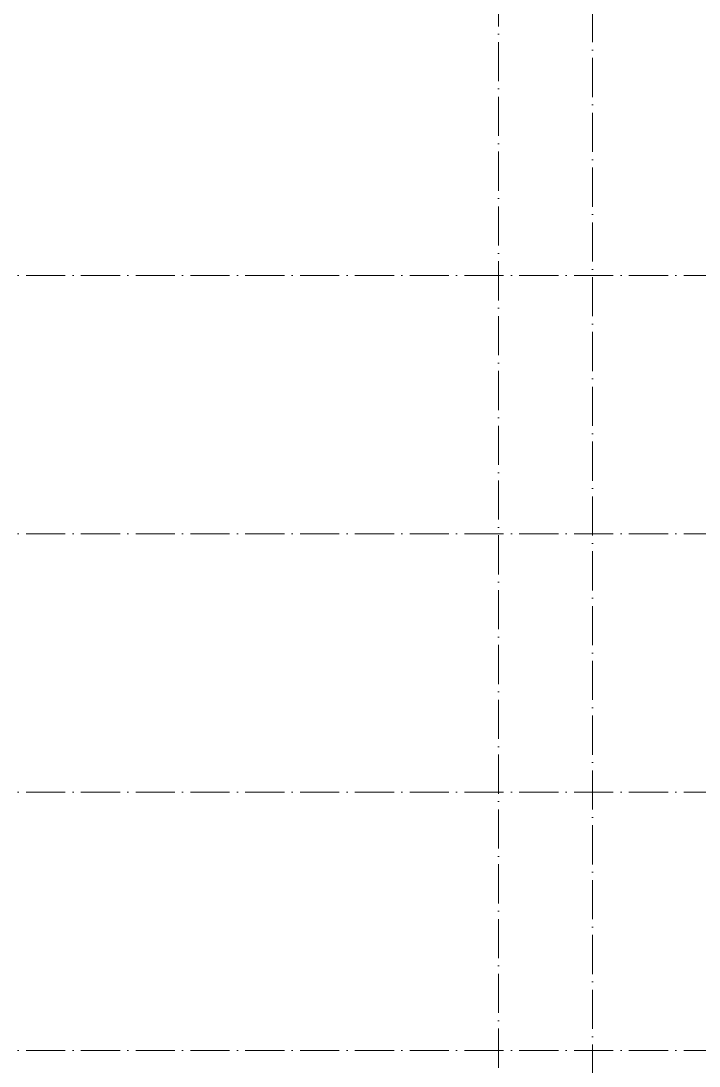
# Model space of a CAD drawing. Header units: millimetres. Extents: x -4940 to 55609, y -15283 to 93540.
# Drawn here: x 11797 to 20460, y 67900 to 81250 of the extents above; entities that cross this region are included whole.
import ezdxf

# ---------------------------------------------------------------- set-up
doc = ezdxf.new("R2010")
doc.units = ezdxf.units.MM
doc.linetypes.add('Grid Line', pattern=[14, 10, -2, 0, -2])
doc.layers.add('TRUC', color=225, linetype='Continuous', lineweight=5)

msp = doc.modelspace()

# ---------------------------------------------------------------- linework, layer by layer
at = {"layer": 'TRUC', "linetype": 'Grid Line', "ltscale": 50}
for p, q in [((17899.9, -11932.8), (17899.9, 93540.4)), ((19099.9, -12136), (19099.9, 93540.4)), ((-4939.7, 78000), (51521, 78000)), ((-4939.7, 74700), (51521, 74700)), ((-4939.7, 71400), (51521, 71400)), ((-4939.7, 68100), (51521, 68100))]:
    msp.add_line(p, q, dxfattribs=at)

doc.saveas('drawing.dxf')
